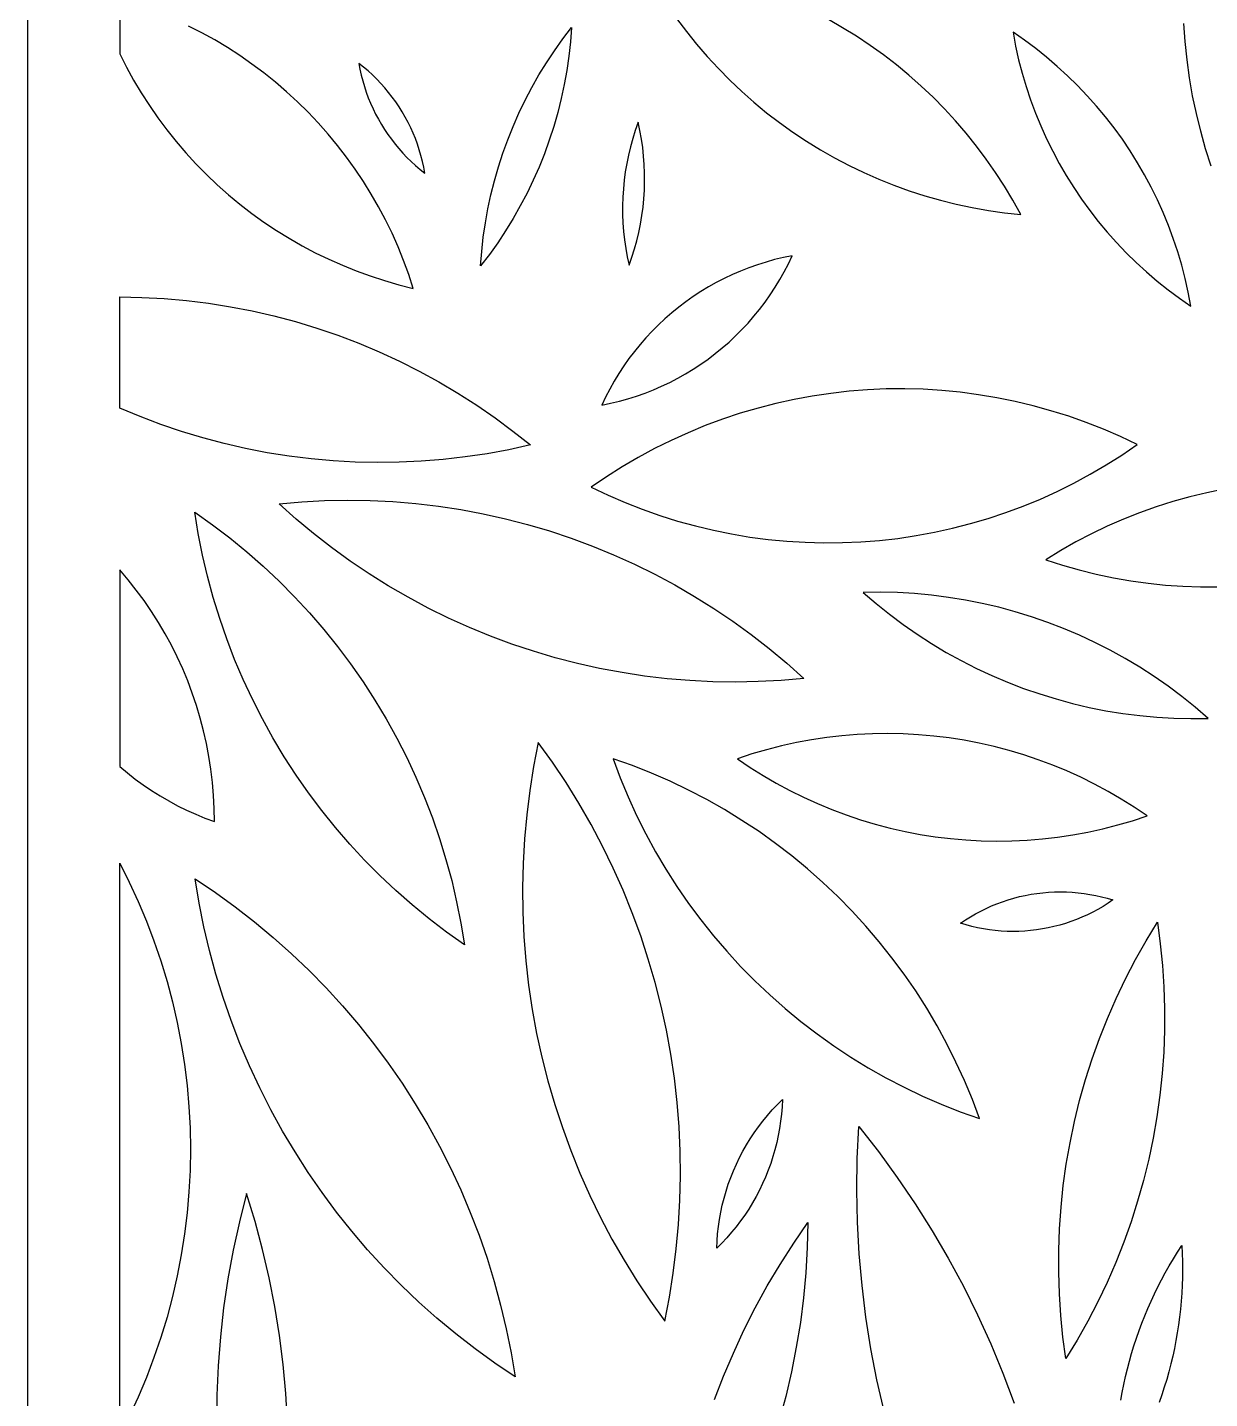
# Model space of a CAD drawing. Header units: millimetres. Extents: x 237 to 916, y 101 to 1525.
# Drawn here: x 237.5 to 493.7, y 568.1 to 865.3 of the extents above; entities that cross this region are included whole.
import ezdxf

# ---------------------------------------------------------------- set-up
doc = ezdxf.new("R2010")
doc.units = ezdxf.units.MM
doc.layers.add('Layer 01', color=12, linetype='Continuous', true_color=0xde0000)

msp = doc.modelspace()

# ---------------------------------------------------------------- linework, layer by layer
at = {"layer": 'Layer 01'}
for p, q in [((237.46, 1525.43), (237.46, 101.34)), ((257.46, 871.41), (257.46, 859.59)), ((275.25, 864.14), (272.39, 865.6)), ((353.51, 862.79), (355.41, 865.27)), ((355.41, 865.27), (355.17, 862.16)), ((378.18, 867.25), (380.3, 864.41)), ((414.16, 865.22), (411.08, 866.98)), ((417.17, 863.37), (414.16, 865.22)), ((488.4, 862.23), (488.12, 866.17)), ((278.05, 862.59), (275.25, 864.14)), ((280.8, 860.94), (278.05, 862.59)), ((351.7, 860.25), (353.51, 862.79)), ((355.17, 862.16), (354.83, 859.06)), ((380.3, 864.41), (382.52, 861.65)), ((420.12, 861.4), (417.17, 863.37)), ((453.59, 862.51), (451.1, 864.23)), ((451.1, 864.23), (451.66, 861.26)), ((456.02, 860.7), (453.59, 862.51)), ((488.82, 858.29), (488.4, 862.23)), ((257.46, 859.59), (258.92, 856.7)), ((283.5, 859.19), (280.8, 860.94)), ((286.13, 857.36), (283.5, 859.19)), ((349.98, 857.65), (351.7, 860.25)), ((354.83, 859.06), (354.38, 855.97)), ((382.52, 861.65), (384.83, 858.97)), ((423.01, 859.34), (420.12, 861.4)), ((425.81, 857.19), (423.01, 859.34)), ((451.66, 861.26), (452.32, 858.3)), ((458.39, 858.81), (456.02, 860.7)), ((258.92, 856.7), (260.48, 853.86)), ((288.7, 855.44), (286.13, 857.36)), ((309.3, 857.5), (309.54, 856.23)), ((310.31, 856.7), (309.3, 857.5)), ((309.54, 856.23), (309.82, 854.97)), ((311.3, 855.86), (310.31, 856.7)), ((348.34, 854.99), (349.98, 857.65)), ((384.83, 858.97), (387.23, 856.36)), ((387.23, 856.36), (389.72, 853.84)), ((428.55, 854.93), (425.81, 857.19)), ((452.32, 858.3), (453.08, 855.36)), ((460.7, 856.84), (458.39, 858.81)), ((462.94, 854.8), (460.7, 856.84)), ((489.37, 854.38), (488.82, 858.29)), ((260.48, 853.86), (262.14, 851.08)), ((291.2, 853.43), (288.7, 855.44)), ((293.64, 851.34), (291.2, 853.43)), ((309.82, 854.97), (310.14, 853.72)), ((310.14, 853.72), (310.5, 852.48)), ((312.25, 854.99), (311.3, 855.86)), ((313.18, 854.09), (312.25, 854.99)), ((314.07, 853.16), (313.18, 854.09)), ((314.93, 852.19), (314.07, 853.16)), ((346.8, 852.28), (348.34, 854.99)), ((354.38, 855.97), (353.83, 852.9)), ((389.72, 853.84), (392.29, 851.41)), ((431.2, 852.59), (428.55, 854.93)), ((453.08, 855.36), (453.95, 852.46)), ((465.1, 852.68), (462.94, 854.8)), ((490.04, 850.48), (489.37, 854.38)), ((262.14, 851.08), (263.89, 848.35)), ((296, 849.16), (293.64, 851.34)), ((310.5, 852.48), (310.91, 851.25)), ((310.91, 851.25), (311.35, 850.04)), ((315.76, 851.2), (314.93, 852.19)), ((316.55, 850.18), (315.76, 851.2)), ((317.31, 849.14), (316.55, 850.18)), ((345.35, 849.52), (346.8, 852.28)), ((353.83, 852.9), (353.17, 849.85)), ((392.29, 851.41), (394.95, 849.06)), ((433.78, 850.16), (431.2, 852.59)), ((436.26, 847.63), (433.78, 850.16)), ((453.95, 852.46), (454.91, 849.58)), ((467.2, 850.49), (465.1, 852.68)), ((469.22, 848.23), (467.2, 850.49)), ((490.85, 846.61), (490.04, 850.48)), ((263.89, 848.35), (265.74, 845.69)), ((298.28, 846.91), (296, 849.16)), ((311.35, 850.04), (311.84, 848.85)), ((311.84, 848.85), (312.37, 847.67)), ((312.37, 847.67), (312.94, 846.51)), ((318.03, 848.06), (317.31, 849.14)), ((318.71, 846.97), (318.03, 848.06)), ((343.99, 846.71), (345.35, 849.52)), ((353.17, 849.85), (352.42, 846.82)), ((394.95, 849.06), (397.68, 846.81)), ((438.67, 845.03), (436.26, 847.63)), ((454.91, 849.58), (455.96, 846.74)), ((471.16, 845.9), (469.22, 848.23)), ((265.74, 845.69), (267.67, 843.09)), ((300.49, 844.58), (298.28, 846.91)), ((302.62, 842.18), (300.49, 844.58)), ((312.94, 846.51), (313.55, 845.37)), ((313.55, 845.37), (314.19, 844.25)), ((314.19, 844.25), (314.88, 843.15)), ((319.36, 845.85), (318.71, 846.97)), ((319.97, 844.71), (319.36, 845.85)), ((320.54, 843.55), (319.97, 844.71)), ((342.73, 843.85), (343.99, 846.71)), ((352.42, 846.82), (351.55, 843.82)), ((369.85, 844.73), (369.23, 842.98)), ((370.24, 842.92), (369.85, 844.73)), ((397.68, 846.81), (400.49, 844.65)), ((400.49, 844.65), (403.37, 842.59)), ((440.98, 842.35), (438.67, 845.03)), ((455.96, 846.74), (457.11, 843.94)), ((473.02, 843.5), (471.16, 845.9)), ((491.79, 842.77), (490.85, 846.61)), ((267.67, 843.09), (269.69, 840.56)), ((304.66, 839.71), (302.62, 842.18)), ((314.88, 843.15), (315.6, 842.08)), ((315.6, 842.08), (316.36, 841.04)), ((321.07, 842.37), (320.54, 843.55)), ((321.56, 841.18), (321.07, 842.37)), ((341.57, 840.95), (342.73, 843.85)), ((351.55, 843.82), (350.59, 840.85)), ((368.67, 841.21), (368.18, 839.43)), ((369.23, 842.98), (368.67, 841.21)), ((370.57, 841.09), (370.24, 842.92)), ((403.37, 842.59), (406.32, 840.63)), ((443.19, 839.58), (440.98, 842.35)), ((457.11, 843.94), (458.36, 841.17)), ((474.8, 841.05), (473.02, 843.5)), ((492.86, 838.97), (491.79, 842.77)), ((269.69, 840.56), (271.8, 838.1)), ((306.62, 837.17), (304.66, 839.71)), ((316.36, 841.04), (317.15, 840.02)), ((317.15, 840.02), (317.98, 839.02)), ((317.98, 839.02), (318.84, 838.06)), ((322, 839.96), (321.56, 841.18)), ((322.41, 838.74), (322, 839.96)), ((322.77, 837.5), (322.41, 838.74)), ((340.51, 838.02), (341.57, 840.95)), ((350.59, 840.85), (349.53, 837.92)), ((368.18, 839.43), (367.74, 837.63)), ((370.83, 839.26), (370.57, 841.09)), ((371.03, 837.42), (370.83, 839.26)), ((406.32, 840.63), (409.34, 838.77)), ((409.34, 838.77), (412.41, 837.02)), ((445.31, 836.75), (443.19, 839.58)), ((458.36, 841.17), (459.7, 838.45)), ((459.7, 838.45), (461.13, 835.78)), ((476.49, 838.53), (474.8, 841.05)), ((478.1, 835.96), (476.49, 838.53)), ((494.05, 835.2), (492.86, 838.97)), ((271.8, 838.1), (273.99, 835.71)), ((273.99, 835.71), (276.26, 833.4)), ((308.5, 834.57), (306.62, 837.17)), ((318.84, 838.06), (319.73, 837.13)), ((319.73, 837.13), (320.65, 836.23)), ((320.65, 836.23), (321.61, 835.36)), ((321.61, 835.36), (322.59, 834.52)), ((323.09, 836.25), (322.77, 837.5)), ((323.37, 834.99), (323.09, 836.25)), ((339.54, 835.05), (340.51, 838.02)), ((349.53, 837.92), (348.37, 835.02)), ((367.37, 835.82), (367.06, 833.99)), ((367.74, 837.63), (367.37, 835.82)), ((371.17, 835.57), (371.03, 837.42)), ((371.24, 833.72), (371.17, 835.57)), ((412.41, 837.02), (415.55, 835.37)), ((415.55, 835.37), (418.74, 833.83)), ((447.34, 833.84), (445.31, 836.75)), ((461.13, 835.78), (462.65, 833.16)), ((479.62, 833.34), (478.1, 835.96)), ((276.26, 833.4), (278.61, 831.17)), ((310.28, 831.9), (308.5, 834.57)), ((322.59, 834.52), (323.61, 833.72)), ((323.61, 833.72), (323.37, 834.99)), ((338.68, 832.05), (339.54, 835.05)), ((348.37, 835.02), (347.11, 832.17)), ((367.06, 833.99), (366.82, 832.15)), ((371.25, 831.87), (371.24, 833.72)), ((418.74, 833.83), (421.98, 832.4)), ((421.98, 832.4), (425.27, 831.08)), ((449.26, 830.86), (447.34, 833.84)), ((462.65, 833.16), (464.26, 830.59)), ((481.05, 830.67), (479.62, 833.34)), ((278.61, 831.17), (281.04, 829.02)), ((311.98, 829.17), (310.28, 831.9)), ((337.92, 829.03), (338.68, 832.05)), ((345.75, 829.36), (344.3, 826.59)), ((347.11, 832.17), (345.75, 829.36)), ((366.64, 830.31), (366.52, 828.46)), ((366.82, 832.15), (366.64, 830.31)), ((371.08, 828.17), (371.2, 830.02)), ((371.2, 830.02), (371.25, 831.87)), ((425.27, 831.08), (428.6, 829.88)), ((428.6, 829.88), (431.97, 828.79)), ((451.08, 827.82), (449.26, 830.86)), ((464.26, 830.59), (465.95, 828.07)), ((482.39, 827.95), (481.05, 830.67)), ((281.04, 829.02), (283.53, 826.95)), ((283.53, 826.95), (286.1, 824.97)), ((313.57, 826.39), (311.98, 829.17)), ((315.08, 823.56), (313.57, 826.39)), ((337.27, 825.98), (337.92, 829.03)), ((344.3, 826.59), (342.76, 823.88)), ((366.52, 828.46), (366.46, 826.61)), ((366.46, 826.61), (366.47, 824.76)), ((370.9, 826.33), (371.08, 828.17)), ((431.97, 828.79), (435.37, 827.82)), ((435.37, 827.82), (438.81, 826.96)), ((438.81, 826.96), (442.28, 826.22)), ((452.79, 824.72), (451.08, 827.82)), ((465.95, 828.07), (467.73, 825.62)), ((483.64, 825.19), (482.39, 827.95)), ((286.1, 824.97), (288.73, 823.08)), ((316.49, 820.68), (315.08, 823.56)), ((336.72, 822.9), (337.27, 825.98)), ((342.76, 823.88), (341.12, 821.22)), ((366.47, 824.76), (366.55, 822.91)), ((370.34, 822.67), (370.65, 824.49)), ((370.65, 824.49), (370.9, 826.33)), ((442.28, 826.22), (445.76, 825.6)), ((445.76, 825.6), (449.27, 825.1)), ((449.27, 825.1), (452.79, 824.72)), ((467.73, 825.62), (469.59, 823.23)), ((484.79, 822.38), (483.64, 825.19)), ((288.73, 823.08), (291.42, 821.28)), ((291.42, 821.28), (294.18, 819.58)), ((317.79, 817.75), (316.49, 820.68)), ((336.27, 819.82), (336.72, 822.9)), ((341.12, 821.22), (339.4, 818.62)), ((366.55, 822.91), (366.68, 821.06)), ((366.68, 821.06), (366.88, 819.22)), ((369.54, 819.05), (369.97, 820.85)), ((369.97, 820.85), (370.34, 822.67)), ((469.59, 823.23), (471.53, 820.9)), ((471.53, 820.9), (473.55, 818.64)), ((485.84, 819.54), (484.79, 822.38)), ((294.18, 819.58), (296.99, 817.97)), ((296.99, 817.97), (299.85, 816.45)), ((319, 814.77), (317.79, 817.75)), ((335.93, 816.71), (336.27, 819.82)), ((339.4, 818.62), (337.59, 816.08)), ((366.88, 819.22), (367.15, 817.39)), ((369.04, 817.27), (369.54, 819.05)), ((473.55, 818.64), (475.65, 816.44)), ((486.8, 816.67), (485.84, 819.54)), ((299.85, 816.45), (302.77, 815.04)), ((302.77, 815.04), (305.73, 813.73)), ((320.11, 811.76), (319, 814.77)), ((335.69, 813.6), (335.93, 816.71)), ((337.59, 816.08), (335.69, 813.6)), ((367.15, 817.39), (367.48, 815.57)), ((367.48, 815.57), (367.87, 813.75)), ((367.87, 813.75), (368.48, 815.5)), ((368.48, 815.5), (369.04, 817.27)), ((399.43, 814.95), (397.56, 814.43)), ((401.32, 815.41), (399.43, 814.95)), ((403.23, 815.8), (401.32, 815.41)), ((402.4, 814.05), (403.23, 815.8)), ((475.65, 816.44), (477.81, 814.32)), ((487.67, 813.76), (486.8, 816.67)), ((305.73, 813.73), (308.73, 812.51)), ((308.73, 812.51), (311.78, 811.41)), ((321.11, 808.72), (320.11, 811.76)), ((390.26, 811.71), (388.51, 810.87)), ((392.05, 812.48), (390.26, 811.71)), ((393.86, 813.2), (392.05, 812.48)), ((395.7, 813.84), (393.86, 813.2)), ((397.56, 814.43), (395.7, 813.84)), ((400.55, 810.62), (401.5, 812.32)), ((401.5, 812.32), (402.4, 814.05)), ((477.81, 814.32), (480.05, 812.28)), ((480.05, 812.28), (482.36, 810.31)), ((488.43, 810.83), (487.67, 813.76)), ((311.78, 811.41), (314.86, 810.4)), ((314.86, 810.4), (317.97, 809.51)), ((317.97, 809.51), (321.11, 808.72)), ((385.08, 809.03), (383.41, 808.02)), ((386.78, 809.98), (385.08, 809.03)), ((388.51, 810.87), (386.78, 809.98)), ((398.47, 807.32), (399.54, 808.95)), ((399.54, 808.95), (400.55, 810.62)), ((482.36, 810.31), (484.73, 808.42)), ((489.09, 807.87), (488.43, 810.83)), ((257.46, 806.88), (262.28, 806.78)), ((257.46, 782.79), (257.46, 806.88)), ((262.28, 806.78), (267.1, 806.52)), ((267.1, 806.52), (271.91, 806.09)), ((271.91, 806.09), (276.7, 805.5)), ((380.19, 805.83), (378.64, 804.65)), ((381.78, 806.95), (380.19, 805.83)), ((383.41, 808.02), (381.78, 806.95)), ((396.17, 804.18), (397.35, 805.73)), ((397.35, 805.73), (398.47, 807.32)), ((484.73, 808.42), (487.16, 806.61)), ((487.16, 806.61), (489.65, 804.89)), ((489.65, 804.89), (489.09, 807.87)), ((276.7, 805.5), (281.46, 804.75)), ((281.46, 804.75), (286.2, 803.83)), ((286.2, 803.83), (290.9, 802.75)), ((290.9, 802.75), (295.57, 801.51)), ((377.13, 803.42), (375.66, 802.15)), ((378.64, 804.65), (377.13, 803.42)), ((393.66, 801.2), (394.94, 802.67)), ((394.94, 802.67), (396.17, 804.18)), ((295.57, 801.51), (300.19, 800.11)), ((300.19, 800.11), (304.75, 798.55)), ((374.24, 800.82), (372.86, 799.44)), ((375.66, 802.15), (374.24, 800.82)), ((390.96, 798.4), (392.34, 799.78)), ((392.34, 799.78), (393.66, 801.2)), ((304.75, 798.55), (309.26, 796.83)), ((309.26, 796.83), (313.71, 794.97)), ((371.53, 798.02), (370.25, 796.55)), ((372.86, 799.44), (371.53, 798.02)), ((388.07, 795.8), (389.54, 797.07)), ((389.54, 797.07), (390.96, 798.4)), ((313.71, 794.97), (318.1, 792.95)), ((369.02, 795.04), (367.85, 793.49)), ((370.25, 796.55), (369.02, 795.04)), ((385, 793.39), (386.56, 794.57)), ((386.56, 794.57), (388.07, 795.8)), ((318.1, 792.95), (322.41, 790.78)), ((322.41, 790.78), (326.64, 788.46)), ((366.73, 791.9), (365.66, 790.27)), ((367.85, 793.49), (366.73, 791.9)), ((380.12, 790.19), (381.78, 791.2)), ((381.78, 791.2), (383.41, 792.27)), ((383.41, 792.27), (385, 793.39)), ((326.64, 788.46), (330.79, 786)), ((364.65, 788.6), (363.7, 786.9)), ((365.66, 790.27), (364.65, 788.6)), ((374.93, 787.51), (376.69, 788.35)), ((376.69, 788.35), (378.42, 789.24)), ((378.42, 789.24), (380.12, 790.19)), ((330.79, 786), (334.86, 783.4)), ((362.8, 785.17), (361.97, 783.42)), ((363.7, 786.9), (362.8, 785.17)), ((365.77, 784.27), (367.64, 784.79)), ((367.64, 784.79), (369.5, 785.38)), ((369.5, 785.38), (371.33, 786.02)), ((371.33, 786.02), (373.15, 786.74)), ((373.15, 786.74), (374.93, 787.51)), ((407.6, 785.38), (403.65, 784.65)), ((411.58, 785.97), (407.6, 785.38)), ((415.58, 786.42), (411.58, 785.97)), ((419.58, 786.74), (415.58, 786.42)), ((423.6, 786.91), (419.58, 786.74)), ((427.62, 786.94), (423.6, 786.91)), ((431.64, 786.84), (427.62, 786.94)), ((435.65, 786.59), (431.64, 786.84)), ((439.66, 786.21), (435.65, 786.59)), ((443.64, 785.68), (439.66, 786.21)), ((447.61, 785.02), (443.64, 785.68)), ((451.55, 784.22), (447.61, 785.02)), ((261.87, 780.94), (257.46, 782.79)), ((334.86, 783.4), (338.83, 780.66)), ((361.97, 783.42), (363.87, 783.81)), ((363.87, 783.81), (365.77, 784.27)), ((395.83, 782.78), (391.97, 781.65)), ((399.72, 783.79), (395.83, 782.78)), ((403.65, 784.65), (399.72, 783.79)), ((455.46, 783.28), (451.55, 784.22)), ((459.33, 782.21), (455.46, 783.28)), ((463.17, 781.01), (459.33, 782.21)), ((266.35, 779.25), (261.87, 780.94)), ((270.88, 777.7), (266.35, 779.25)), ((338.83, 780.66), (342.71, 777.79)), ((384.39, 778.98), (380.67, 777.44)), ((388.16, 780.38), (384.39, 778.98)), ((391.97, 781.65), (388.16, 780.38)), ((466.96, 779.67), (463.17, 781.01)), ((470.7, 778.2), (466.96, 779.67)), ((275.46, 776.32), (270.88, 777.7)), ((280.09, 775.09), (275.46, 776.32)), ((342.71, 777.79), (346.49, 774.78)), ((380.67, 777.44), (377.01, 775.78)), ((474.39, 776.6), (470.7, 778.2)), ((478.02, 774.87), (474.39, 776.6)), ((284.76, 774.01), (280.09, 775.09)), ((289.46, 773.1), (284.76, 774.01)), ((294.18, 772.35), (289.46, 773.1)), ((337.1, 772.88), (332.37, 772.17)), ((341.81, 773.75), (337.1, 772.88)), ((346.49, 774.78), (341.81, 773.75)), ((373.41, 774), (369.87, 772.09)), ((377.01, 775.78), (373.41, 774)), ((474.7, 772.6), (478.02, 774.87)), ((298.94, 771.76), (294.18, 772.35)), ((303.7, 771.33), (298.94, 771.76)), ((308.48, 771.06), (303.7, 771.33)), ((313.27, 770.96), (308.48, 771.06)), ((318.06, 771.02), (313.27, 770.96)), ((322.84, 771.24), (318.06, 771.02)), ((327.61, 771.63), (322.84, 771.24)), ((332.37, 772.17), (327.61, 771.63)), ((366.4, 770.05), (363.01, 767.9)), ((369.87, 772.09), (366.4, 770.05)), ((467.84, 768.42), (471.31, 770.45)), ((471.31, 770.45), (474.7, 772.6)), ((363.01, 767.9), (359.69, 765.63)), ((464.3, 766.51), (467.84, 768.42)), ((359.69, 765.63), (363.32, 763.91)), ((457.04, 763.06), (460.7, 764.72)), ((460.7, 764.72), (464.3, 766.51)), ((493.09, 764.42), (489.4, 763.52)), ((496.81, 765.19), (493.09, 764.42)), ((292.03, 762.01), (296.95, 762.44)), ((295.71, 758.72), (292.03, 762.01)), ((296.95, 762.44), (301.88, 762.71)), ((301.88, 762.71), (306.82, 762.8)), ((306.82, 762.8), (311.77, 762.73)), ((311.77, 762.73), (316.7, 762.49)), ((316.7, 762.49), (321.63, 762.08)), ((321.63, 762.08), (326.53, 761.5)), ((326.53, 761.5), (331.42, 760.76)), ((363.32, 763.91), (367.01, 762.31)), ((367.01, 762.31), (370.75, 760.84)), ((449.55, 760.13), (453.32, 761.53)), ((453.32, 761.53), (457.04, 763.06)), ((482.12, 761.34), (478.55, 760.06)), ((485.74, 762.49), (482.12, 761.34)), ((489.4, 763.52), (485.74, 762.49)), ((273.73, 760.24), (277.59, 757.49)), ((274.49, 755.56), (273.73, 760.24)), ((299.5, 755.55), (295.71, 758.72)), ((331.42, 760.76), (336.28, 759.85)), ((336.28, 759.85), (341.1, 758.77)), ((341.1, 758.77), (345.88, 757.53)), ((370.75, 760.84), (374.54, 759.5)), ((374.54, 759.5), (378.38, 758.29)), ((378.38, 758.29), (382.25, 757.22)), ((441.88, 757.72), (445.74, 758.86)), ((445.74, 758.86), (449.55, 760.13)), ((475.02, 758.66), (471.54, 757.14)), ((478.55, 760.06), (475.02, 758.66)), ((275.41, 750.91), (274.49, 755.56)), ((277.59, 757.49), (281.36, 754.62)), ((303.4, 752.52), (299.5, 755.55)), ((345.88, 757.53), (350.62, 756.13)), ((350.62, 756.13), (355.31, 754.57)), ((382.25, 757.22), (386.16, 756.29)), ((386.16, 756.29), (390.1, 755.49)), ((390.1, 755.49), (394.07, 754.82)), ((426.13, 754.53), (430.11, 755.13)), ((430.11, 755.13), (434.06, 755.85)), ((434.06, 755.85), (437.99, 756.72)), ((437.99, 756.72), (441.88, 757.72)), ((468.11, 755.5), (464.74, 753.75)), ((471.54, 757.14), (468.11, 755.5)), ((281.36, 754.62), (285.02, 751.61)), ((307.4, 749.61), (303.4, 752.52)), ((355.31, 754.57), (359.94, 752.85)), ((359.94, 752.85), (364.52, 750.98)), ((394.07, 754.82), (398.05, 754.3)), ((398.05, 754.3), (402.06, 753.91)), ((402.06, 753.91), (406.07, 753.67)), ((406.07, 753.67), (410.09, 753.56)), ((410.09, 753.56), (414.11, 753.6)), ((414.11, 753.6), (418.13, 753.77)), ((418.13, 753.77), (422.13, 754.08)), ((422.13, 754.08), (426.13, 754.53)), ((464.74, 753.75), (461.44, 751.87)), ((276.49, 746.3), (275.41, 750.91)), ((285.02, 751.61), (288.58, 748.49)), ((311.5, 746.85), (307.4, 749.61)), ((364.52, 750.98), (369.02, 748.95)), ((461.44, 751.87), (458.2, 749.89)), ((458.2, 749.89), (461.81, 748.73)), ((259.29, 745.54), (257.46, 747.7)), ((257.46, 747.7), (257.46, 705.11)), ((277.73, 741.72), (276.49, 746.3)), ((288.58, 748.49), (292.03, 745.24)), ((315.69, 744.23), (311.5, 746.85)), ((369.02, 748.95), (373.45, 746.77)), ((373.45, 746.77), (377.81, 744.43)), ((461.81, 748.73), (465.47, 747.69)), ((465.47, 747.69), (469.15, 746.78)), ((469.15, 746.78), (472.87, 745.99)), ((261.06, 743.31), (259.29, 745.54)), ((262.74, 741.03), (261.06, 743.31)), ((292.03, 745.24), (295.37, 741.87)), ((319.96, 741.75), (315.69, 744.23)), ((377.81, 744.43), (382.09, 741.95)), ((472.87, 745.99), (476.61, 745.33)), ((476.61, 745.33), (480.37, 744.81)), ((480.37, 744.81), (484.15, 744.41)), ((484.15, 744.41), (487.94, 744.14)), ((487.94, 744.14), (491.73, 744.01)), ((491.73, 744.01), (495.53, 744)), ((264.35, 738.69), (262.74, 741.03)), ((279.13, 737.19), (277.73, 741.72)), ((295.37, 741.87), (298.59, 738.39)), ((324.32, 739.42), (319.96, 741.75)), ((382.09, 741.95), (386.27, 739.33)), ((422.35, 742.85), (418.65, 742.81)), ((418.65, 742.81), (421.45, 740.39)), ((421.45, 740.39), (424.34, 738.07)), ((426.05, 742.76), (422.35, 742.85)), ((429.75, 742.55), (426.05, 742.76)), ((433.44, 742.21), (429.75, 742.55)), ((437.11, 741.74), (433.44, 742.21)), ((440.77, 741.14), (437.11, 741.74)), ((444.4, 740.43), (440.77, 741.14)), ((448.01, 739.58), (444.4, 740.43)), ((265.87, 736.3), (264.35, 738.69)), ((280.68, 732.72), (279.13, 737.19)), ((298.59, 738.39), (301.68, 734.8)), ((328.75, 737.23), (324.32, 739.42)), ((333.26, 735.2), (328.75, 737.23)), ((386.27, 739.33), (390.37, 736.57)), ((424.34, 738.07), (427.3, 735.85)), ((451.58, 738.61), (448.01, 739.58)), ((455.12, 737.52), (451.58, 738.61)), ((458.62, 736.31), (455.12, 737.52)), ((267.31, 733.85), (265.87, 736.3)), ((301.68, 734.8), (304.66, 731.11)), ((337.83, 733.33), (333.26, 735.2)), ((390.37, 736.57), (394.37, 733.67)), ((427.3, 735.85), (430.34, 733.74)), ((462.08, 734.98), (458.62, 736.31)), ((465.49, 733.53), (462.08, 734.98)), ((268.66, 731.36), (267.31, 733.85)), ((269.93, 728.82), (268.66, 731.36)), ((282.38, 728.29), (280.68, 732.72)), ((342.46, 731.61), (337.83, 733.33)), ((347.15, 730.05), (342.46, 731.61)), ((394.37, 733.67), (398.27, 730.63)), ((430.34, 733.74), (433.45, 731.73)), ((433.45, 731.73), (436.63, 729.82)), ((468.84, 731.97), (465.49, 733.53)), ((472.15, 730.29), (468.84, 731.97)), ((271.11, 726.24), (269.93, 728.82)), ((284.24, 723.93), (282.38, 728.29)), ((304.66, 731.11), (307.5, 727.32)), ((351.89, 728.65), (347.15, 730.05)), ((356.67, 727.41), (351.89, 728.65)), ((398.27, 730.63), (402.06, 727.46)), ((436.63, 729.82), (439.87, 728.03)), ((475.39, 728.49), (472.15, 730.29)), ((478.57, 726.59), (475.39, 728.49)), ((272.2, 723.62), (271.11, 726.24)), ((307.5, 727.32), (310.21, 723.43)), ((361.49, 726.34), (356.67, 727.41)), ((366.35, 725.43), (361.49, 726.34)), ((371.24, 724.68), (366.35, 725.43)), ((402.06, 727.46), (405.74, 724.17)), ((439.87, 728.03), (443.17, 726.35)), ((443.17, 726.35), (446.53, 724.79)), ((481.68, 724.58), (478.57, 726.59)), ((273.2, 720.97), (272.2, 723.62)), ((286.24, 719.64), (284.24, 723.93)), ((310.21, 723.43), (312.78, 719.45)), ((376.14, 724.11), (371.24, 724.68)), ((381.07, 723.7), (376.14, 724.11)), ((386.01, 723.45), (381.07, 723.7)), ((390.95, 723.38), (386.01, 723.45)), ((395.89, 723.48), (390.95, 723.38)), ((400.82, 723.74), (395.89, 723.48)), ((405.74, 724.17), (400.82, 723.74)), ((446.53, 724.79), (449.94, 723.34)), ((449.94, 723.34), (453.4, 722.01)), ((484.72, 722.46), (481.68, 724.58)), ((487.68, 720.25), (484.72, 722.46)), ((274.11, 718.28), (273.2, 720.97)), ((288.39, 715.42), (286.24, 719.64)), ((312.78, 719.45), (315.22, 715.39)), ((453.4, 722.01), (456.9, 720.8)), ((456.9, 720.8), (460.44, 719.71)), ((460.44, 719.71), (464.01, 718.74)), ((490.57, 717.92), (487.68, 720.25)), ((274.92, 715.56), (274.11, 718.28)), ((464.01, 718.74), (467.62, 717.89)), ((467.62, 717.89), (471.25, 717.17)), ((471.25, 717.17), (474.91, 716.58)), ((474.91, 716.58), (478.58, 716.11)), ((493.37, 715.51), (490.57, 717.92)), ((275.64, 712.82), (274.92, 715.56)), ((290.69, 711.27), (288.39, 715.42)), ((315.22, 715.39), (317.52, 711.24)), ((478.58, 716.11), (482.27, 715.77)), ((482.27, 715.77), (485.97, 715.55)), ((485.97, 715.55), (489.67, 715.47)), ((489.67, 715.47), (493.37, 715.51)), ((276.26, 710.05), (275.64, 712.82)), ((293.12, 707.2), (290.69, 711.27)), ((317.52, 711.24), (319.67, 707.02)), ((407.44, 710.86), (404.17, 710.26)), ((410.73, 711.35), (407.44, 710.86)), ((414.03, 711.74), (410.73, 711.35)), ((417.34, 712.01), (414.03, 711.74)), ((420.66, 712.16), (417.34, 712.01)), ((423.99, 712.21), (420.66, 712.16)), ((427.31, 712.14), (423.99, 712.21)), ((430.63, 711.96), (427.31, 712.14)), ((433.95, 711.67), (430.63, 711.96)), ((437.25, 711.27), (433.95, 711.67)), ((440.53, 710.75), (437.25, 711.27)), ((443.8, 710.13), (440.53, 710.75)), ((276.79, 707.26), (276.26, 710.05)), ((348.19, 710.31), (347.18, 705.11)), ((351.28, 706.01), (348.19, 710.31)), ((394.51, 707.79), (391.35, 706.75)), ((397.7, 708.72), (394.51, 707.79)), ((400.92, 709.54), (397.7, 708.72)), ((404.17, 710.26), (400.92, 709.54)), ((447.04, 709.39), (443.8, 710.13)), ((450.25, 708.55), (447.04, 709.39)), ((453.44, 707.59), (450.25, 708.55)), ((456.59, 706.53), (453.44, 707.59)), ((257.46, 705.11), (259.12, 703.71)), ((277.22, 704.46), (276.79, 707.26)), ((295.7, 703.23), (293.12, 707.2)), ((319.67, 707.02), (321.67, 702.73)), ((347.18, 705.11), (346.35, 699.88)), ((354.22, 701.6), (351.28, 706.01)), ((368.6, 705.26), (364.42, 706.74)), ((364.42, 706.74), (365.98, 702.59)), ((372.72, 703.63), (368.6, 705.26)), ((391.35, 706.75), (394.11, 704.88)), ((394.11, 704.88), (396.92, 703.11)), ((459.7, 705.37), (456.59, 706.53)), ((462.78, 704.1), (459.7, 705.37)), ((259.12, 703.71), (260.82, 702.36)), ((260.82, 702.36), (262.57, 701.08)), ((277.56, 701.64), (277.22, 704.46)), ((277.8, 698.81), (277.56, 701.64)), ((298.41, 699.34), (295.7, 703.23)), ((321.67, 702.73), (323.53, 698.37)), ((357.01, 697.1), (354.22, 701.6)), ((365.98, 702.59), (367.68, 698.5)), ((376.78, 701.86), (372.72, 703.63)), ((380.78, 699.95), (376.78, 701.86)), ((396.92, 703.11), (399.79, 701.44)), ((465.8, 702.73), (462.78, 704.1)), ((468.78, 701.25), (465.8, 702.73)), ((262.57, 701.08), (264.37, 699.86)), ((264.37, 699.86), (266.21, 698.7)), ((266.21, 698.7), (268.09, 697.6)), ((277.94, 695.98), (277.8, 698.81)), ((301.25, 695.55), (298.41, 699.34)), ((346.35, 699.88), (345.69, 694.63)), ((384.71, 697.9), (380.78, 699.95)), ((399.79, 701.44), (402.72, 699.87)), ((402.72, 699.87), (405.7, 698.39)), ((471.71, 699.68), (468.78, 701.25)), ((474.58, 698), (471.71, 699.68)), ((268.09, 697.6), (270, 696.57)), ((270, 696.57), (271.95, 695.61)), ((271.95, 695.61), (273.93, 694.72)), ((277.98, 693.14), (277.94, 695.98)), ((323.53, 698.37), (325.23, 693.94)), ((359.65, 692.51), (357.01, 697.1)), ((367.68, 698.5), (369.52, 694.47)), ((388.56, 695.72), (384.71, 697.9)), ((392.34, 693.4), (388.56, 695.72)), ((405.7, 698.39), (408.73, 697.02)), ((408.73, 697.02), (411.8, 695.75)), ((411.8, 695.75), (414.92, 694.58)), ((477.4, 696.23), (474.58, 698)), ((480.15, 694.37), (477.4, 696.23)), ((273.93, 694.72), (275.94, 693.89)), ((275.94, 693.89), (277.98, 693.14)), ((304.22, 691.85), (301.25, 695.55)), ((325.23, 693.94), (326.78, 689.47)), ((345.69, 694.63), (345.21, 689.36)), ((369.52, 694.47), (371.5, 690.51)), ((396.04, 690.96), (392.34, 693.4)), ((414.92, 694.58), (418.07, 693.52)), ((418.07, 693.52), (421.25, 692.57)), ((473.8, 692.4), (476.99, 693.33)), ((476.99, 693.33), (480.15, 694.37)), ((307.32, 688.27), (304.22, 691.85)), ((362.12, 687.83), (359.65, 692.51)), ((371.5, 690.51), (373.62, 686.61)), ((399.64, 688.38), (396.04, 690.96)), ((421.25, 692.57), (424.47, 691.72)), ((424.47, 691.72), (427.71, 690.99)), ((427.71, 690.99), (430.98, 690.36)), ((430.98, 690.36), (434.26, 689.85)), ((434.26, 689.85), (437.56, 689.45)), ((457.48, 689.38), (460.78, 689.76)), ((460.78, 689.76), (464.07, 690.26)), ((464.07, 690.26), (467.34, 690.86)), ((467.34, 690.86), (470.58, 691.57)), ((470.58, 691.57), (473.8, 692.4)), ((310.54, 684.79), (307.32, 688.27)), ((326.78, 689.47), (328.18, 684.94)), ((345.21, 689.36), (344.91, 684.07)), ((364.44, 683.07), (362.12, 687.83)), ((403.16, 685.69), (399.64, 688.38)), ((437.56, 689.45), (440.87, 689.15)), ((440.87, 689.15), (444.19, 688.97)), ((444.19, 688.97), (447.52, 688.91)), ((447.52, 688.91), (450.84, 688.95)), ((450.84, 688.95), (454.16, 689.11)), ((454.16, 689.11), (457.48, 689.38)), ((257.46, 684.12), (259.53, 680)), ((257.46, 560.09), (257.46, 684.12)), ((313.88, 681.42), (310.54, 684.79)), ((328.18, 684.94), (329.42, 680.36)), ((344.91, 684.07), (344.79, 678.78)), ((373.62, 686.61), (375.88, 682.8)), ((406.58, 682.87), (403.16, 685.69)), ((273.83, 680.69), (278.22, 677.74)), ((274.69, 675.48), (273.83, 680.69)), ((317.33, 678.17), (313.88, 681.42)), ((366.59, 678.23), (364.44, 683.07)), ((375.88, 682.8), (378.26, 679.06)), ((409.9, 679.93), (406.58, 682.87)), ((259.53, 680), (261.47, 675.82)), ((278.22, 677.74), (282.5, 674.64)), ((320.89, 675.05), (317.33, 678.17)), ((329.42, 680.36), (330.5, 675.75)), ((344.79, 678.78), (344.85, 673.48)), ((368.58, 673.33), (366.59, 678.23)), ((378.26, 679.06), (380.77, 675.41)), ((413.11, 676.88), (409.9, 679.93)), ((456.28, 677.57), (457.56, 677.72)), ((457.56, 677.72), (458.83, 677.83)), ((458.83, 677.83), (460.12, 677.89)), ((460.12, 677.89), (461.4, 677.91)), ((461.4, 677.91), (462.68, 677.89)), ((462.68, 677.89), (463.96, 677.82)), ((463.96, 677.82), (465.24, 677.71)), ((261.47, 675.82), (263.25, 671.57)), ((275.73, 670.29), (274.69, 675.48)), ((324.55, 672.04), (320.89, 675.05)), ((330.5, 675.75), (331.42, 671.1)), ((380.77, 675.41), (383.41, 671.85)), ((416.22, 673.72), (413.11, 676.88)), ((445.26, 674.31), (446.43, 674.84)), ((446.43, 674.84), (447.61, 675.32)), ((447.61, 675.32), (448.81, 675.77)), ((448.81, 675.77), (450.03, 676.18)), ((450.03, 676.18), (451.26, 676.54)), ((451.26, 676.54), (452.5, 676.86)), ((452.5, 676.86), (453.75, 677.14)), ((453.75, 677.14), (455.01, 677.38)), ((455.01, 677.38), (456.28, 677.57)), ((465.24, 677.71), (466.51, 677.56)), ((466.51, 677.56), (467.78, 677.36)), ((467.78, 677.36), (469.04, 677.12)), ((469.04, 677.12), (470.29, 676.83)), ((470.29, 676.83), (471.53, 676.51)), ((471.7, 675.42), (470.61, 674.74)), ((471.53, 676.51), (472.76, 676.14)), ((472.76, 676.14), (471.7, 675.42)), ((282.5, 674.64), (286.67, 671.4)), ((328.32, 669.17), (324.55, 672.04)), ((344.85, 673.48), (345.09, 668.19)), ((370.4, 668.35), (368.58, 673.33)), ((383.41, 671.85), (386.17, 668.39)), ((419.21, 670.46), (416.22, 673.72)), ((439.72, 671.09), (440.78, 671.81)), ((440.78, 671.81), (441.87, 672.49)), ((441.87, 672.49), (442.98, 673.13)), ((442.98, 673.13), (444.11, 673.74)), ((444.11, 673.74), (445.26, 674.31)), ((464.87, 671.9), (463.66, 671.46)), ((466.05, 672.39), (464.87, 671.9)), ((467.22, 672.92), (466.05, 672.39)), ((468.37, 673.49), (467.22, 672.92)), ((469.5, 674.09), (468.37, 673.49)), ((470.61, 674.74), (469.5, 674.09)), ((263.25, 671.57), (264.89, 667.27)), ((276.95, 665.15), (275.73, 670.29)), ((286.67, 671.4), (290.74, 668.01)), ((332.18, 666.42), (328.32, 669.17)), ((331.42, 671.1), (332.18, 666.42)), ((422.09, 667.09), (419.21, 670.46)), ((440.95, 670.72), (439.72, 671.09)), ((442.19, 670.39), (440.95, 670.72)), ((443.44, 670.11), (442.19, 670.39)), ((444.7, 669.87), (443.44, 670.11)), ((445.97, 669.67), (444.7, 669.87)), ((447.24, 669.52), (445.97, 669.67)), ((448.52, 669.4), (447.24, 669.52)), ((449.8, 669.34), (448.52, 669.4)), ((451.08, 669.31), (449.8, 669.34)), ((452.36, 669.33), (451.08, 669.31)), ((453.64, 669.4), (452.36, 669.33)), ((454.92, 669.5), (453.64, 669.4)), ((456.2, 669.65), (454.92, 669.5)), ((457.46, 669.85), (456.2, 669.65)), ((458.72, 670.08), (457.46, 669.85)), ((459.98, 670.36), (458.72, 670.08)), ((461.22, 670.69), (459.98, 670.36)), ((462.45, 671.05), (461.22, 670.69)), ((463.66, 671.46), (462.45, 671.05)), ((479.94, 667.3), (482.39, 671.31)), ((482.39, 671.31), (483.02, 666.65)), ((264.89, 667.27), (266.38, 662.91)), ((290.74, 668.01), (294.68, 664.49)), ((345.09, 668.19), (345.51, 662.91)), ((372.05, 663.32), (370.4, 668.35)), ((386.17, 668.39), (389.05, 665.02)), ((424.86, 663.62), (422.09, 667.09)), ((477.63, 663.2), (479.94, 667.3)), ((483.02, 666.65), (483.49, 661.97)), ((266.38, 662.91), (267.72, 658.5)), ((278.33, 660.05), (276.95, 665.15)), ((294.68, 664.49), (298.51, 660.84)), ((345.51, 662.91), (346.11, 657.65)), ((373.53, 658.24), (372.05, 663.32)), ((389.05, 665.02), (392.05, 661.75)), ((427.49, 660.06), (424.86, 663.62)), ((475.46, 659.03), (477.63, 663.2)), ((279.89, 654.99), (278.33, 660.05)), ((298.51, 660.84), (302.2, 657.06)), ((392.05, 661.75), (395.15, 658.59)), ((430.01, 656.41), (427.49, 660.06)), ((483.49, 661.97), (483.8, 657.28)), ((267.72, 658.5), (268.9, 654.04)), ((302.2, 657.06), (305.77, 653.16)), ((346.11, 657.65), (346.89, 652.42)), ((374.84, 653.11), (373.53, 658.24)), ((395.15, 658.59), (398.37, 655.55)), ((473.44, 654.79), (475.46, 659.03)), ((483.8, 657.28), (483.94, 652.58)), ((268.9, 654.04), (269.93, 649.55)), ((281.62, 650), (279.89, 654.99)), ((398.37, 655.55), (401.69, 652.61)), ((432.39, 652.68), (430.01, 656.41)), ((471.56, 650.48), (473.44, 654.79)), ((305.77, 653.16), (309.21, 649.14)), ((346.89, 652.42), (347.84, 647.21)), ((375.97, 647.93), (374.84, 653.11)), ((401.69, 652.61), (405.11, 649.79)), ((434.64, 648.86), (432.39, 652.68)), ((483.94, 652.58), (483.93, 647.88)), ((269.93, 649.55), (270.8, 645.03)), ((283.52, 645.06), (281.62, 650)), ((309.21, 649.14), (312.5, 645)), ((405.11, 649.79), (408.62, 647.09)), ((436.76, 644.97), (434.64, 648.86)), ((469.83, 646.11), (471.56, 650.48)), ((270.8, 645.03), (271.52, 640.48)), ((285.59, 640.19), (283.52, 645.06)), ((347.84, 647.21), (348.97, 642.04)), ((376.92, 642.73), (375.97, 647.93)), ((408.62, 647.09), (412.23, 644.52)), ((468.25, 641.68), (469.83, 646.11)), ((483.93, 647.88), (483.76, 643.18)), ((312.5, 645), (315.65, 640.76)), ((377.7, 637.49), (376.92, 642.73)), ((412.23, 644.52), (415.92, 642.07)), ((415.92, 642.07), (419.7, 639.76)), ((438.74, 641.01), (436.76, 644.97)), ((483.76, 643.18), (483.43, 638.49)), ((271.52, 640.48), (272.07, 635.9)), ((287.82, 635.4), (285.59, 640.19)), ((315.65, 640.76), (318.66, 636.41)), ((348.97, 642.04), (350.28, 636.9)), ((419.7, 639.76), (423.56, 637.57)), ((440.59, 636.98), (438.74, 641.01)), ((466.82, 637.2), (468.25, 641.68)), ((318.66, 636.41), (321.52, 631.96)), ((350.28, 636.9), (351.76, 631.82)), ((378.3, 632.23), (377.7, 637.49)), ((423.56, 637.57), (427.49, 635.53)), ((442.29, 632.89), (440.59, 636.98)), ((465.54, 632.67), (466.82, 637.2)), ((483.43, 638.49), (482.94, 633.82)), ((272.07, 635.9), (272.47, 631.31)), ((290.21, 630.68), (287.82, 635.4)), ((427.49, 635.53), (431.48, 633.62)), ((431.48, 633.62), (435.55, 631.85)), ((482.94, 633.82), (482.29, 629.16)), ((272.47, 631.31), (272.71, 626.71)), ((292.76, 626.05), (290.21, 630.68)), ((321.52, 631.96), (324.22, 627.41)), ((351.76, 631.82), (353.41, 626.79)), ((378.72, 626.95), (378.3, 632.23)), ((397.88, 629.43), (398.91, 630.61)), ((398.91, 630.61), (399.99, 631.75)), ((399.99, 631.75), (401.1, 632.86)), ((401.03, 631.29), (400.9, 629.73)), ((401.1, 632.86), (401.03, 631.29)), ((435.55, 631.85), (439.67, 630.22)), ((439.67, 630.22), (443.84, 628.74)), ((443.84, 628.74), (442.29, 632.89)), ((464.42, 628.11), (465.54, 632.67)), ((324.22, 627.41), (326.77, 622.78)), ((395.93, 626.96), (396.88, 628.21)), ((396.88, 628.21), (397.88, 629.43)), ((400.73, 628.17), (400.5, 626.61)), ((400.9, 629.73), (400.73, 628.17)), ((463.46, 623.51), (464.42, 628.11)), ((482.29, 629.16), (481.48, 624.53)), ((272.71, 626.71), (272.79, 622.1)), ((295.46, 621.51), (292.76, 626.05)), ((353.41, 626.79), (355.23, 621.82)), ((378.96, 621.66), (378.72, 626.95)), ((393.33, 623.04), (394.15, 624.38)), ((394.15, 624.38), (395.02, 625.68)), ((395.02, 625.68), (395.93, 626.96)), ((400.22, 625.07), (399.89, 623.53)), ((400.5, 626.61), (400.22, 625.07)), ((417.35, 620.12), (417.68, 627.01)), ((417.68, 627.01), (421.94, 621.58)), ((481.48, 624.53), (480.52, 619.93)), ((272.79, 622.1), (272.71, 617.49)), ((298.32, 617.06), (295.46, 621.51)), ((326.77, 622.78), (329.16, 618.06)), ((355.23, 621.82), (357.21, 616.91)), ((379.02, 616.37), (378.96, 621.66)), ((391.83, 620.28), (392.56, 621.67)), ((392.56, 621.67), (393.33, 623.04)), ((399.5, 622.01), (399.07, 620.5)), ((399.89, 623.53), (399.5, 622.01)), ((421.94, 621.58), (426.01, 616)), ((462.65, 618.87), (463.46, 623.51)), ((390.51, 617.44), (391.14, 618.87)), ((391.14, 618.87), (391.83, 620.28)), ((398.58, 619.01), (398.05, 617.54)), ((399.07, 620.5), (398.58, 619.01)), ((417.26, 613.21), (417.35, 620.12)), ((462, 614.22), (462.65, 618.87)), ((480.52, 619.93), (479.4, 615.36)), ((272.71, 617.49), (272.47, 612.89)), ((301.33, 612.71), (298.32, 617.06)), ((329.16, 618.06), (331.39, 613.27)), ((357.21, 616.91), (359.37, 612.07)), ((378.9, 611.07), (379.02, 616.37)), ((389.39, 614.5), (389.92, 615.98)), ((389.92, 615.98), (390.51, 617.44)), ((397.46, 616.08), (396.83, 614.64)), ((398.05, 617.54), (397.46, 616.08)), ((426.01, 616), (429.89, 610.29)), ((479.4, 615.36), (478.12, 610.84)), ((272.47, 612.89), (272.07, 608.3)), ((284.96, 612.52), (283.4, 606.39)), ((286.8, 606.47), (284.96, 612.52)), ((304.48, 608.46), (301.33, 612.71)), ((331.39, 613.27), (333.46, 608.4)), ((388.47, 611.5), (388.9, 613.01)), ((388.9, 613.01), (389.39, 614.5)), ((396.14, 613.23), (395.41, 611.84)), ((396.83, 614.64), (396.14, 613.23)), ((417.4, 606.31), (417.26, 613.21)), ((461.51, 609.54), (462, 614.22)), ((359.37, 612.07), (361.69, 607.31)), ((378.6, 605.79), (378.9, 611.07)), ((387.75, 608.45), (388.08, 609.98)), ((388.08, 609.98), (388.47, 611.5)), ((394.64, 610.48), (393.82, 609.14)), ((395.41, 611.84), (394.64, 610.48)), ((429.89, 610.29), (433.57, 604.45)), ((461.18, 604.85), (461.51, 609.54)), ((478.12, 610.84), (476.69, 606.36)), ((272.07, 608.3), (271.52, 603.73)), ((283.4, 606.39), (282.05, 600.21)), ((288.43, 600.36), (286.8, 606.47)), ((307.77, 604.33), (304.48, 608.46)), ((333.46, 608.4), (335.36, 603.47)), ((361.69, 607.31), (364.16, 602.63)), ((387.24, 605.35), (387.47, 606.9)), ((387.47, 606.9), (387.75, 608.45)), ((392.04, 606.55), (391.09, 605.3)), ((392.95, 607.83), (392.04, 606.55)), ((393.82, 609.14), (392.95, 607.83)), ((271.52, 603.73), (270.8, 599.18)), ((311.21, 600.31), (307.77, 604.33)), ((335.36, 603.47), (337.09, 598.47)), ((378.12, 600.51), (378.6, 605.79)), ((386.94, 602.23), (387.06, 603.79)), ((387.06, 603.79), (387.24, 605.35)), ((390.09, 604.09), (389.06, 602.91)), ((391.09, 605.3), (390.09, 604.09)), ((403.56, 601.73), (406.65, 606.21)), ((406.65, 606.21), (406.51, 600.77)), ((417.78, 599.41), (417.4, 606.31)), ((433.57, 604.45), (437.06, 598.48)), ((461.01, 600.15), (461.18, 604.85)), ((476.69, 606.36), (475.11, 601.93)), ((364.16, 602.63), (366.8, 598.04)), ((377.46, 595.26), (378.12, 600.51)), ((386.87, 600.66), (386.94, 602.23)), ((387.98, 601.77), (386.87, 600.66)), ((389.06, 602.91), (387.98, 601.77)), ((400.62, 597.15), (403.56, 601.73)), ((406.51, 600.77), (406.19, 595.34)), ((475.11, 601.93), (473.38, 597.56)), ((486.77, 599.79), (487.72, 601.25)), ((487.72, 601.25), (487.8, 599.51)), ((270.8, 599.18), (269.93, 594.65)), ((282.05, 600.21), (280.91, 593.99)), ((289.86, 594.2), (288.43, 600.36)), ((314.78, 596.4), (311.21, 600.31)), ((337.09, 598.47), (338.65, 593.42)), ((366.8, 598.04), (369.59, 593.54)), ((418.39, 592.53), (417.78, 599.41)), ((437.06, 598.48), (440.34, 592.41)), ((461, 595.45), (461.01, 600.15)), ((473.38, 597.56), (471.5, 593.25)), ((484.97, 596.84), (485.86, 598.32)), ((485.86, 598.32), (486.77, 599.79)), ((487.8, 599.51), (487.84, 597.78)), ((487.84, 597.78), (487.86, 596.05)), ((269.93, 594.65), (268.9, 590.16)), ((318.47, 592.62), (314.78, 596.4)), ((376.63, 590.03), (377.46, 595.26)), ((397.84, 592.48), (400.62, 597.15)), ((406.19, 595.34), (405.69, 589.92)), ((461.15, 590.75), (461, 595.45)), ((483.3, 593.81), (484.12, 595.33)), ((484.12, 595.33), (484.97, 596.84)), ((487.86, 596.05), (487.84, 594.33)), ((280.91, 593.99), (279.99, 587.73)), ((291.07, 587.99), (289.86, 594.2)), ((322.3, 588.97), (318.47, 592.62)), ((338.65, 593.42), (340.03, 588.32)), ((369.59, 593.54), (372.53, 589.14)), ((395.22, 587.71), (397.84, 592.48)), ((419.23, 585.68), (418.39, 592.53)), ((440.34, 592.41), (443.41, 586.22)), ((471.5, 593.25), (469.48, 589.01)), ((481.74, 590.73), (482.5, 592.28)), ((482.5, 592.28), (483.3, 593.81)), ((487.78, 592.6), (487.69, 590.88)), ((487.84, 594.33), (487.78, 592.6)), ((268.9, 590.16), (267.72, 585.71)), ((326.24, 585.45), (322.3, 588.97)), ((372.53, 589.14), (375.61, 584.83)), ((375.61, 584.83), (376.63, 590.03)), ((405.69, 589.92), (405, 584.53)), ((461.45, 586.06), (461.15, 590.75)), ((469.48, 589.01), (467.31, 584.83)), ((480.32, 587.6), (481.02, 589.17)), ((481.02, 589.17), (481.74, 590.73)), ((487.56, 589.16), (487.4, 587.44)), ((487.69, 590.88), (487.56, 589.16)), ((267.72, 585.71), (266.38, 581.3)), ((279.99, 587.73), (279.28, 581.44)), ((292.07, 581.74), (291.07, 587.99)), ((340.03, 588.32), (341.25, 583.17)), ((392.77, 582.85), (395.22, 587.71)), ((420.3, 578.86), (419.23, 585.68)), ((443.41, 586.22), (446.27, 579.94)), ((461.92, 581.38), (461.45, 586.06)), ((479.02, 584.4), (479.65, 586.01)), ((479.65, 586.01), (480.32, 587.6)), ((487.21, 585.73), (486.98, 584.02)), ((487.4, 587.44), (487.21, 585.73)), ((330.31, 582.07), (326.24, 585.45)), ((341.25, 583.17), (342.29, 577.99)), ((390.48, 577.92), (392.77, 582.85)), ((405, 584.53), (404.12, 579.16)), ((467.31, 584.83), (465, 580.74)), ((477.85, 581.15), (478.42, 582.78)), ((478.42, 582.78), (479.02, 584.4)), ((486.98, 584.02), (486.72, 582.32)), ((266.38, 581.3), (264.89, 576.94)), ((279.28, 581.44), (278.78, 575.14)), ((292.86, 575.46), (292.07, 581.74)), ((334.48, 578.82), (330.31, 582.07)), ((446.27, 579.94), (448.92, 573.56)), ((462.55, 576.72), (461.92, 581.38)), ((465, 580.74), (462.55, 576.72)), ((477.32, 579.51), (477.85, 581.15)), ((486.42, 580.62), (486.09, 578.92)), ((486.72, 582.32), (486.42, 580.62)), ((264.89, 576.94), (263.25, 572.63)), ((338.76, 575.72), (334.48, 578.82)), ((342.29, 577.99), (343.15, 572.77)), ((388.36, 572.91), (390.48, 577.92)), ((404.12, 579.16), (403.07, 573.82)), ((421.61, 572.08), (420.3, 578.86)), ((476.34, 576.19), (476.81, 577.85)), ((476.81, 577.85), (477.32, 579.51)), ((485.72, 577.23), (485.32, 575.55)), ((486.09, 578.92), (485.72, 577.23)), ((278.78, 575.14), (278.5, 568.82)), ((293.44, 569.17), (292.86, 575.46)), ((343.15, 572.77), (338.76, 575.72)), ((403.07, 573.82), (401.83, 568.52)), ((475.5, 572.82), (475.91, 574.51)), ((475.91, 574.51), (476.34, 576.19)), ((484.88, 573.87), (484.41, 572.2)), ((485.32, 575.55), (484.88, 573.87)), ((263.25, 572.63), (261.47, 568.38)), ((386.42, 567.82), (388.36, 572.91)), ((423.14, 565.34), (421.61, 572.08)), ((448.92, 573.56), (451.34, 567.09)), ((474.79, 569.4), (475.13, 571.11)), ((475.13, 571.11), (475.5, 572.82)), ((484.41, 572.2), (483.9, 570.54)), ((261.47, 568.38), (259.53, 564.2)), ((278.5, 568.82), (278.43, 562.49)), ((293.8, 562.85), (293.44, 569.17)), ((401.83, 568.52), (400.41, 563.27)), ((474.49, 567.68), (474.79, 569.4)), ((483.36, 568.88), (482.79, 567.23)), ((483.9, 570.54), (483.36, 568.88))]:
    msp.add_line(p, q, dxfattribs=at)

doc.saveas('drawing.dxf')
